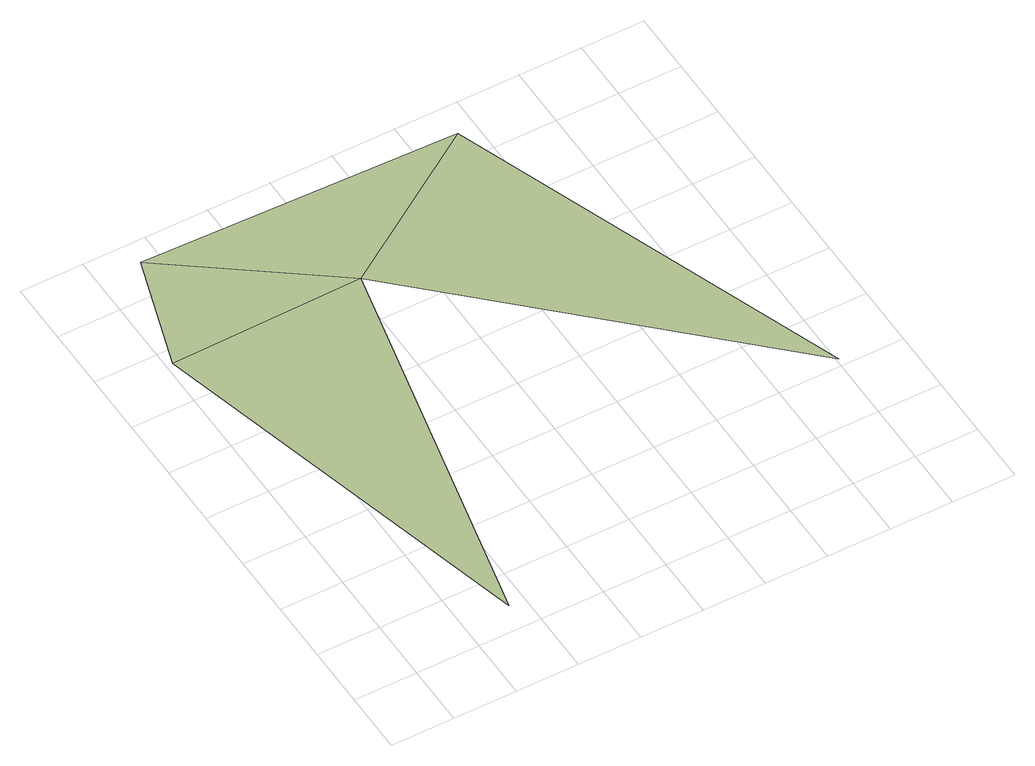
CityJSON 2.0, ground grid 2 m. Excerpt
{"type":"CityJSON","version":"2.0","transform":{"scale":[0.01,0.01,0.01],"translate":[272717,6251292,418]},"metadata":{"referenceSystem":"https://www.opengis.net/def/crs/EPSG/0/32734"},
"CityObjects":{
"terrain1":{"type":"TINRelief","geometry":[{"type":"CompositeSurface","lod":"1","boundaries":[[[0,1,2]],[[2,1,3]],[[1,4,3]],[[5,4,1]]]}]}
},
"vertices":[
[349,90,76],[631,1362,76],[22,1351,76],[141,1724,76],[1141,1696,76],[1608,426,76]
]}
